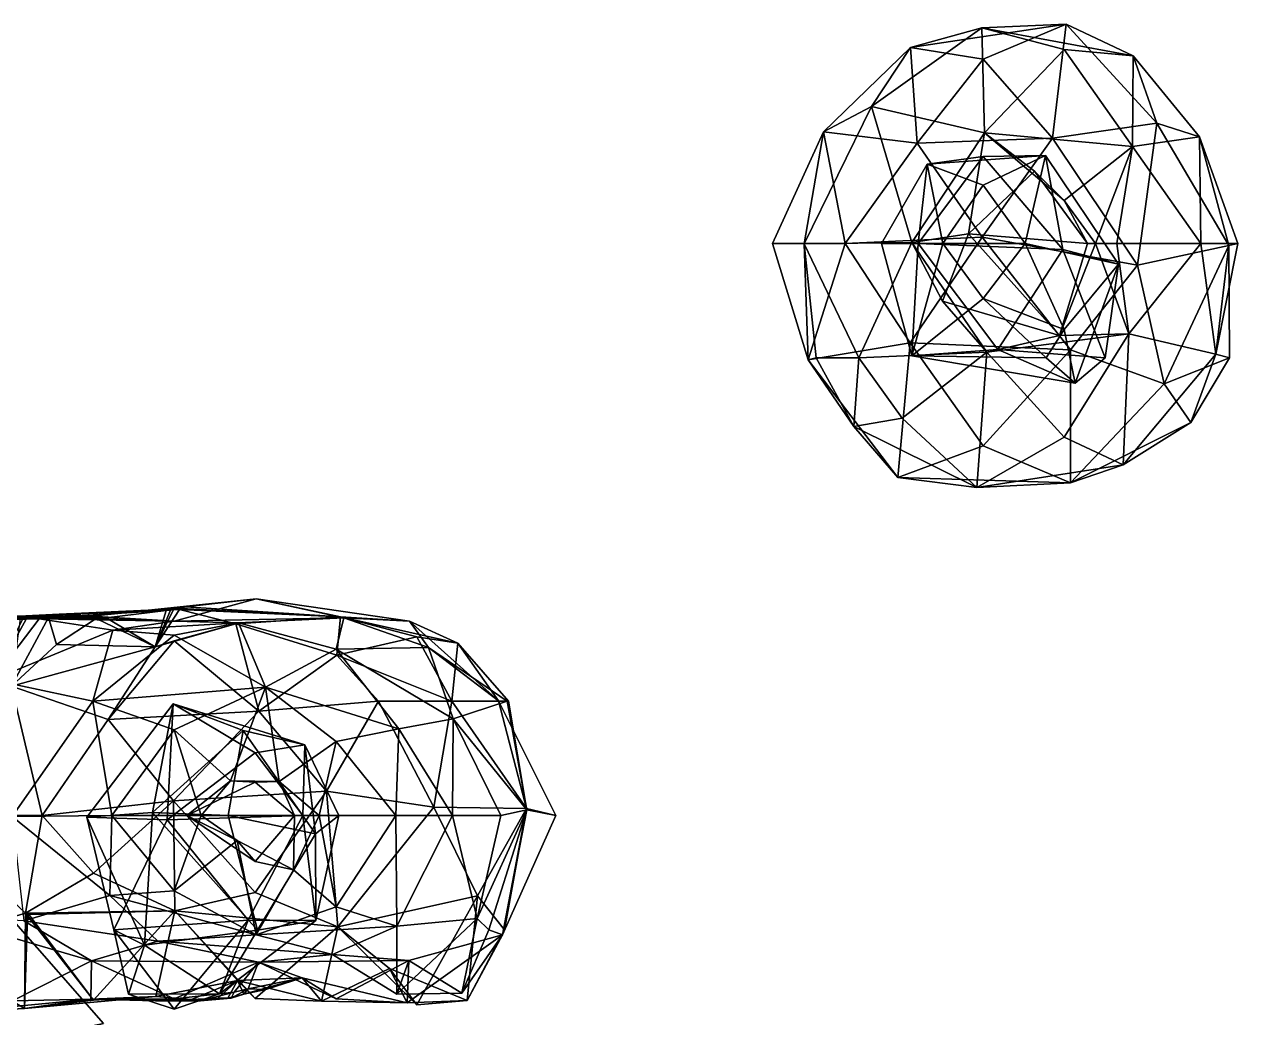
# Model space of a CAD drawing. Extents: x 290083 to 295691, y 4553739 to 4561622.
# Drawn here: x 292782.3 to 292971.3, y 4557931.1 to 4558085.8 of the extents above; entities that cross this region are included whole.
import ezdxf

# ---------------------------------------------------------------- set-up
doc = ezdxf.new("R2010")
doc.units = 0
doc.layers.add('Au_ppm_Pref_-_0_3', color=7, linetype='CONTINUOUS')

msp = doc.modelspace()

# ---------------------------------------------------------------- linework, layer by layer
at = {"layer": 'Au_ppm_Pref_-_0_3'}
for points in [[(292931.86, 4558068.91, 1859.07), (292931.43, 4558085.28, 1865.1), (292914.25, 4558073.02, 1863.75)], [(292931.43, 4558085.28, 1865.1), (292920.32, 4558082.2, 1869.79), (292914.25, 4558073.02, 1863.75)], [(292944.56, 4558085.82, 1870.74), (292931.64, 4558080.37, 1874.52), (292920.32, 4558082.2, 1869.79)], [(292944.56, 4558085.82, 1870.74), (292920.32, 4558082.2, 1869.79), (292931.43, 4558085.28, 1865.1)], [(292955.03, 4558080.92, 1866.22), (292944.56, 4558085.82, 1870.74), (292931.43, 4558085.28, 1865.1)], [(292955.03, 4558080.92, 1866.22), (292931.43, 4558085.28, 1865.1), (292944.24, 4558081.91, 1860.8)], [(292931.43, 4558085.28, 1865.1), (292931.86, 4558068.91, 1859.07), (292944.24, 4558081.91, 1860.8)], [(292944.56, 4558085.82, 1870.74), (292942.43, 4558068.09, 1875.51), (292931.64, 4558080.37, 1874.52)], [(292944.56, 4558085.82, 1870.74), (292958.7, 4558070.39, 1872.47), (292942.43, 4558068.09, 1875.51)], [(292955.03, 4558080.92, 1866.22), (292958.7, 4558070.39, 1872.47), (292944.56, 4558085.82, 1870.74)], [(292906.78, 4558069.08, 1870.7), (292920.32, 4558082.2, 1869.79), (292921.35, 4558067.29, 1875.01)], [(292914.25, 4558073.02, 1863.75), (292920.32, 4558082.2, 1869.79), (292906.78, 4558069.08, 1870.7)], [(292920.32, 4558082.2, 1869.79), (292931.64, 4558080.37, 1874.52), (292921.35, 4558067.29, 1875.01)], [(292944.24, 4558081.91, 1860.8), (292931.86, 4558068.91, 1859.07), (292954.9, 4558066.78, 1859.44)], [(292955.03, 4558080.92, 1866.22), (292944.24, 4558081.91, 1860.8), (292954.9, 4558066.78, 1859.44)], [(292955.03, 4558080.92, 1866.22), (292954.9, 4558066.78, 1859.44), (292965.36, 4558068.28, 1865.62)], [(292955.03, 4558080.92, 1866.22), (292965.36, 4558068.28, 1865.62), (292958.7, 4558070.39, 1872.47)], [(292942.43, 4558068.09, 1875.51), (292921.35, 4558067.29, 1875.01), (292931.64, 4558080.37, 1874.52)], [(292920.55, 4558051.84, 1859.45), (292914.25, 4558073.02, 1863.75), (292903.74, 4558051.6, 1864.6)], [(292903.74, 4558051.6, 1864.6), (292914.25, 4558073.02, 1863.75), (292906.78, 4558069.08, 1870.7)], [(292931.86, 4558068.91, 1859.07), (292914.25, 4558073.02, 1863.75), (292920.55, 4558051.84, 1859.45)], [(292955.71, 4558048.3, 1875.17), (292942.43, 4558068.09, 1875.51), (292958.7, 4558070.39, 1872.47)], [(292958.7, 4558070.39, 1872.47), (292969.92, 4558051.35, 1870.58), (292955.71, 4558048.3, 1875.17)], [(292958.7, 4558070.39, 1872.47), (292965.36, 4558068.28, 1865.62), (292969.92, 4558051.35, 1870.58)], [(292898.82, 4558051.66, 1870.89), (292906.78, 4558069.08, 1870.7), (292910.17, 4558051.66, 1875.07)], [(292906.78, 4558069.08, 1870.7), (292898.82, 4558051.66, 1870.89), (292903.74, 4558051.6, 1864.6)], [(292921.35, 4558067.29, 1875.01), (292910.17, 4558051.66, 1875.07), (292906.78, 4558069.08, 1870.7)], [(292931.49, 4558052.65, 1874.67), (292910.17, 4558051.66, 1875.07), (292921.35, 4558067.29, 1875.01)], [(292929.37, 4558053.18, 1851.78), (292931.86, 4558068.91, 1859.07), (292920.55, 4558051.84, 1859.45)], [(292931.49, 4558052.65, 1874.67), (292921.35, 4558067.29, 1875.01), (292942.43, 4558068.09, 1875.51)], [(292929.37, 4558053.18, 1851.78), (292939.62, 4558062.93, 1853.07), (292931.86, 4558068.91, 1859.07)], [(292955.71, 4558048.3, 1875.17), (292931.49, 4558052.65, 1874.67), (292942.43, 4558068.09, 1875.51)], [(292931.86, 4558068.91, 1859.07), (292939.62, 4558062.93, 1853.07), (292944.24, 4558058.37, 1856.77)], [(292954.9, 4558066.78, 1859.44), (292931.86, 4558068.91, 1859.07), (292944.24, 4558058.37, 1856.77)], [(292965.36, 4558068.28, 1865.62), (292954.9, 4558066.78, 1859.44), (292965.55, 4558051.66, 1860.84)], [(292971.3, 4558051.66, 1864.95), (292969.92, 4558051.35, 1870.58), (292965.36, 4558068.28, 1865.62)], [(292965.36, 4558068.28, 1865.62), (292965.55, 4558051.66, 1860.84), (292971.3, 4558051.66, 1864.95)], [(292922.91, 4558064.01, 1829.31), (292941.34, 4558065.37, 1829.31), (292931.64, 4558065.21, 1833.83)], [(292941.34, 4558065.37, 1829.31), (292922.91, 4558064.01, 1829.31), (292931.64, 4558060.77, 1826.28)], [(292938.2, 4558051.66, 1826.22), (292941.34, 4558065.37, 1829.31), (292931.64, 4558060.77, 1826.28)], [(292941.34, 4558065.37, 1829.31), (292944.03, 4558050.72, 1834.84), (292931.64, 4558065.21, 1833.83)], [(292938.2, 4558051.66, 1826.22), (292952.7, 4558048.43, 1829.31), (292941.34, 4558065.37, 1829.31)], [(292952.7, 4558048.43, 1829.31), (292944.03, 4558050.72, 1834.84), (292941.34, 4558065.37, 1829.31)], [(292949.15, 4558051.66, 1856.7), (292954.9, 4558066.78, 1859.44), (292944.24, 4558058.37, 1856.77)], [(292949.15, 4558051.66, 1856.7), (292952.47, 4558051.66, 1859.01), (292954.9, 4558066.78, 1859.44)], [(292952.47, 4558051.66, 1859.01), (292965.55, 4558051.66, 1860.84), (292954.9, 4558066.78, 1859.44)], [(292915.81, 4558051.66, 1829.31), (292922.91, 4558064.01, 1829.31), (292921.54, 4558051.66, 1834.08)], [(292922.91, 4558064.01, 1829.31), (292915.81, 4558051.66, 1829.31), (292925.36, 4558051.66, 1826.35)], [(292922.91, 4558064.01, 1829.31), (292931.64, 4558065.21, 1833.83), (292921.54, 4558051.66, 1834.08)], [(292944.03, 4558050.72, 1834.84), (292921.54, 4558051.66, 1834.08), (292931.64, 4558065.21, 1833.83)], [(292922.91, 4558064.01, 1829.31), (292925.36, 4558051.66, 1826.35), (292931.64, 4558060.77, 1826.28)], [(292947.91, 4558051.66, 1853.07), (292939.62, 4558062.93, 1853.07), (292929.37, 4558053.18, 1851.78)], [(292947.91, 4558051.66, 1853.07), (292944.24, 4558058.37, 1856.77), (292939.62, 4558062.93, 1853.07)], [(292938.2, 4558051.66, 1826.22), (292931.64, 4558060.77, 1826.28), (292925.36, 4558051.66, 1826.35)], [(292947.91, 4558051.66, 1853.07), (292949.15, 4558051.66, 1856.7), (292944.24, 4558058.37, 1856.77)], [(292931.49, 4558052.65, 1874.67), (292920.29, 4558036.21, 1875.45), (292910.17, 4558051.66, 1875.07)], [(292945.26, 4558035.1, 1875.19), (292920.29, 4558036.21, 1875.45), (292931.49, 4558052.65, 1874.67)], [(292925.3, 4558042.68, 1853.07), (292929.37, 4558053.18, 1851.78), (292920.55, 4558051.84, 1859.45)], [(292925.3, 4558042.68, 1853.07), (292943.51, 4558037.31, 1853.88), (292929.37, 4558053.18, 1851.78)], [(292947.91, 4558051.66, 1853.07), (292929.37, 4558053.18, 1851.78), (292943.51, 4558037.31, 1853.88)], [(292955.71, 4558048.3, 1875.17), (292945.26, 4558035.1, 1875.19), (292931.49, 4558052.65, 1874.67)], [(292898.82, 4558051.66, 1870.89), (292910.17, 4558051.66, 1875.07), (292904.37, 4558033.52, 1871.18)], [(292898.82, 4558051.66, 1870.89), (292904.37, 4558033.52, 1871.18), (292903.74, 4558051.6, 1864.6)], [(292920.55, 4558051.84, 1859.45), (292903.74, 4558051.6, 1864.6), (292912.28, 4558033.84, 1861.76)], [(292904.37, 4558033.52, 1871.18), (292905.64, 4558033.84, 1864.95), (292903.74, 4558051.6, 1864.6)], [(292912.28, 4558033.84, 1861.76), (292903.74, 4558051.6, 1864.6), (292905.64, 4558033.84, 1864.95)], [(292920.29, 4558036.21, 1875.45), (292904.37, 4558033.52, 1871.18), (292910.17, 4558051.66, 1875.07)], [(292932.23, 4558034.74, 1859.31), (292920.55, 4558051.84, 1859.45), (292912.28, 4558033.84, 1861.76)], [(292920.55, 4558034.14, 1829.31), (292915.81, 4558051.66, 1829.31), (292921.54, 4558051.66, 1834.08)], [(292915.81, 4558051.66, 1829.31), (292920.55, 4558034.14, 1829.31), (292925.36, 4558051.66, 1826.35)], [(292925.3, 4558042.68, 1853.07), (292920.55, 4558051.84, 1859.45), (292932.23, 4558034.74, 1859.31)], [(292920.55, 4558034.14, 1829.31), (292921.54, 4558051.66, 1834.08), (292933.94, 4558035.17, 1833.73)], [(292920.55, 4558034.14, 1829.31), (292931.64, 4558043.07, 1826.45), (292925.36, 4558051.66, 1826.35)], [(292933.94, 4558035.17, 1833.73), (292921.54, 4558051.66, 1834.08), (292944.03, 4558050.72, 1834.84)], [(292938.2, 4558051.66, 1826.22), (292925.36, 4558051.66, 1826.35), (292931.64, 4558043.07, 1826.45)], [(292944.24, 4558038.26, 1827.84), (292938.2, 4558051.66, 1826.22), (292931.64, 4558043.07, 1826.45)], [(292950.67, 4558033.84, 1832.34), (292933.94, 4558035.17, 1833.73), (292944.03, 4558050.72, 1834.84)], [(292938.2, 4558051.66, 1826.22), (292944.24, 4558038.26, 1827.84), (292952.7, 4558048.43, 1829.31)], [(292949.15, 4558051.66, 1856.7), (292947.91, 4558051.66, 1853.07), (292943.51, 4558037.31, 1853.88)], [(292949.15, 4558051.66, 1856.7), (292943.51, 4558037.31, 1853.88), (292954.31, 4558037.61, 1859.59)], [(292952.7, 4558048.43, 1829.31), (292950.67, 4558033.84, 1832.34), (292944.03, 4558050.72, 1834.84)], [(292949.15, 4558051.66, 1856.7), (292954.31, 4558037.61, 1859.59), (292952.47, 4558051.66, 1859.01)], [(292954.31, 4558037.61, 1859.59), (292965.55, 4558051.66, 1860.84), (292952.47, 4558051.66, 1859.01)], [(292967.91, 4558034.45, 1865.14), (292965.55, 4558051.66, 1860.84), (292954.31, 4558037.61, 1859.59)], [(292955.71, 4558048.3, 1875.17), (292969.92, 4558051.35, 1870.58), (292959.82, 4558029.79, 1873.64)], [(292970.01, 4558033.84, 1870.89), (292959.82, 4558029.79, 1873.64), (292969.92, 4558051.35, 1870.58)], [(292967.91, 4558034.45, 1865.14), (292971.3, 4558051.66, 1864.95), (292965.55, 4558051.66, 1860.84)], [(292967.91, 4558034.45, 1865.14), (292969.92, 4558051.35, 1870.58), (292971.3, 4558051.66, 1864.95)], [(292967.91, 4558034.45, 1865.14), (292970.01, 4558033.84, 1870.89), (292969.92, 4558051.35, 1870.58)], [(292944.24, 4558038.26, 1827.84), (292945.98, 4558029.89, 1829.2), (292952.7, 4558048.43, 1829.31)], [(292955.71, 4558048.3, 1875.17), (292959.82, 4558029.79, 1873.64), (292945.26, 4558035.1, 1875.19)], [(292952.7, 4558048.43, 1829.31), (292945.98, 4558029.89, 1829.2), (292950.67, 4558033.84, 1832.34)], [(292920.55, 4558034.14, 1829.31), (292941.46, 4558033.84, 1828), (292931.64, 4558043.07, 1826.45)], [(292943.51, 4558037.31, 1853.88), (292925.3, 4558042.68, 1853.07), (292932.23, 4558034.74, 1859.31)], [(292944.24, 4558038.26, 1827.84), (292931.64, 4558043.07, 1826.45), (292941.46, 4558033.84, 1828)], [(292954.31, 4558037.61, 1859.59), (292932.23, 4558034.74, 1859.31), (292944.24, 4558021.5, 1860.84)], [(292943.51, 4558037.31, 1853.88), (292932.23, 4558034.74, 1859.31), (292954.31, 4558037.61, 1859.59)], [(292944.24, 4558038.26, 1827.84), (292941.46, 4558033.84, 1828), (292945.98, 4558029.89, 1829.2)], [(292953.47, 4558017.21, 1865.57), (292954.31, 4558037.61, 1859.59), (292944.24, 4558021.5, 1860.84)], [(292953.47, 4558017.21, 1865.57), (292967.91, 4558034.45, 1865.14), (292954.31, 4558037.61, 1859.59)], [(292920.29, 4558036.21, 1875.45), (292918.37, 4558015.23, 1871.05), (292904.37, 4558033.52, 1871.18)], [(292920.29, 4558036.21, 1875.45), (292931.64, 4558020.17, 1875.44), (292918.37, 4558015.23, 1871.05)], [(292945.26, 4558035.1, 1875.19), (292931.64, 4558020.17, 1875.44), (292920.29, 4558036.21, 1875.45)], [(292945.98, 4558029.89, 1829.2), (292920.55, 4558034.14, 1829.31), (292933.94, 4558035.17, 1833.73)], [(292945.26, 4558035.1, 1875.19), (292945.26, 4558014.36, 1871.52), (292931.64, 4558020.17, 1875.44)], [(292945.98, 4558029.89, 1829.2), (292933.94, 4558035.17, 1833.73), (292950.67, 4558033.84, 1832.34)], [(292945.26, 4558035.1, 1875.19), (292959.82, 4558029.79, 1873.64), (292945.26, 4558014.36, 1871.52)], [(292905.64, 4558033.84, 1864.95), (292904.37, 4558033.52, 1871.18), (292911.51, 4558023.18, 1864.95)], [(292918.37, 4558015.23, 1871.05), (292911.51, 4558023.18, 1864.95), (292904.37, 4558033.52, 1871.18)], [(292905.64, 4558033.84, 1864.95), (292911.51, 4558023.18, 1864.95), (292912.28, 4558033.84, 1861.76)], [(292911.51, 4558023.18, 1864.95), (292919.04, 4558024.47, 1861.82), (292912.28, 4558033.84, 1861.76)], [(292932.23, 4558034.74, 1859.31), (292912.28, 4558033.84, 1861.76), (292919.04, 4558024.47, 1861.82)], [(292932.23, 4558034.74, 1859.31), (292919.04, 4558024.47, 1861.82), (292930.68, 4558013.65, 1864.44)], [(292920.55, 4558034.14, 1829.31), (292945.98, 4558029.89, 1829.2), (292941.46, 4558033.84, 1828)], [(292930.68, 4558013.65, 1864.44), (292944.24, 4558021.5, 1860.84), (292932.23, 4558034.74, 1859.31)], [(292963.97, 4558023.76, 1870.89), (292967.91, 4558034.45, 1865.14), (292953.47, 4558017.21, 1865.57)], [(292970.01, 4558033.84, 1870.89), (292963.97, 4558023.76, 1870.89), (292959.82, 4558029.79, 1873.64)], [(292963.97, 4558023.76, 1870.89), (292970.01, 4558033.84, 1870.89), (292967.91, 4558034.45, 1865.14)], [(292959.82, 4558029.79, 1873.64), (292963.97, 4558023.76, 1870.89), (292945.26, 4558014.36, 1871.52)], [(292911.51, 4558023.18, 1864.95), (292930.68, 4558013.65, 1864.44), (292919.04, 4558024.47, 1861.82)], [(292945.26, 4558014.36, 1871.52), (292963.97, 4558023.76, 1870.89), (292953.47, 4558017.21, 1865.57)], [(292918.37, 4558015.23, 1871.05), (292930.68, 4558013.65, 1864.44), (292911.51, 4558023.18, 1864.95)], [(292931.64, 4558020.17, 1875.44), (292945.26, 4558014.36, 1871.52), (292918.37, 4558015.23, 1871.05)], [(292953.47, 4558017.21, 1865.57), (292944.24, 4558021.5, 1860.84), (292930.68, 4558013.65, 1864.44)], [(292930.68, 4558013.65, 1864.44), (292945.26, 4558014.36, 1871.52), (292953.47, 4558017.21, 1865.57)], [(292945.26, 4558014.36, 1871.52), (292930.68, 4558013.65, 1864.44), (292918.37, 4558015.23, 1871.05)], [(292803.51, 4557994.68, 1845.88), (292792.74, 4557993.62, 1841.07), (292818.41, 4557996.33, 1841.13)], [(292805.63, 4557992.85, 1834.75), (292818.41, 4557996.33, 1841.13), (292792.74, 4557993.62, 1841.07)], [(292803.51, 4557994.68, 1845.88), (292818.41, 4557996.33, 1841.13), (292807.42, 4557995.09, 1846.05)], [(292805.63, 4557992.85, 1834.75), (292832.05, 4557993.37, 1835.57), (292818.41, 4557996.33, 1841.13)], [(292807.42, 4557995.09, 1846.05), (292818.41, 4557996.33, 1841.13), (292831.56, 4557993.5, 1847.64)], [(292832.05, 4557993.37, 1835.57), (292842.3, 4557992.83, 1842.44), (292818.41, 4557996.33, 1841.13)], [(292842.3, 4557992.83, 1842.44), (292831.56, 4557993.5, 1847.64), (292818.41, 4557996.33, 1841.13)], [(292792.74, 4557993.62, 1841.07), (292770.76, 4557993.61, 1842.15), (292769.89, 4557993.6, 1841.76)], [(292769.89, 4557993.6, 1841.76), (292774.01, 4557993.59, 1839.83), (292792.74, 4557993.62, 1841.07)], [(292770.76, 4557993.61, 1842.15), (292792.74, 4557993.62, 1841.07), (292772.68, 4557993.56, 1843.85)], [(292772.68, 4557993.56, 1843.85), (292792.74, 4557993.62, 1841.07), (292779.43, 4557993.47, 1846.72)], [(292774.01, 4557993.59, 1839.83), (292784.31, 4557993.57, 1837.63), (292792.74, 4557993.62, 1841.07)], [(292784.31, 4557993.57, 1837.63), (292774.01, 4557993.59, 1839.83), (292780.67, 4557993.17, 1836.14)], [(292779.43, 4557993.47, 1846.72), (292792.74, 4557993.62, 1841.07), (292787.72, 4557993.92, 1846.76)], [(292781.47, 4557993.62, 1847.49), (292779.43, 4557993.47, 1846.72), (292787.72, 4557993.92, 1846.76)], [(292786.04, 4557993.42, 1849.57), (292780.29, 4557982.7, 1854.13), (292781.78, 4557993.63, 1847.62)], [(292780.67, 4557993.17, 1836.14), (292785.14, 4557993.57, 1837.38), (292784.31, 4557993.57, 1837.63)], [(292787.22, 4557993.4, 1835.71), (292785.14, 4557993.57, 1837.38), (292780.67, 4557993.17, 1836.14)], [(292787.72, 4557993.92, 1846.76), (292781.78, 4557993.63, 1847.62), (292781.47, 4557993.62, 1847.49)], [(292804.37, 4557994.51, 1847.55), (292781.78, 4557993.63, 1847.62), (292787.72, 4557993.92, 1846.76)], [(292786.04, 4557993.42, 1849.57), (292781.78, 4557993.63, 1847.62), (292804.37, 4557994.51, 1847.55)], [(292784.31, 4557993.57, 1837.63), (292785.14, 4557993.57, 1837.38), (292792.74, 4557993.62, 1841.07)], [(292805.63, 4557992.85, 1834.75), (292792.74, 4557993.62, 1841.07), (292785.14, 4557993.57, 1837.38)], [(292787.22, 4557993.4, 1835.71), (292805.63, 4557992.85, 1834.75), (292785.14, 4557993.57, 1837.38)], [(292795.05, 4557993.34, 1851.8), (292786.04, 4557993.42, 1849.57), (292804.37, 4557994.51, 1847.55)], [(292801.6, 4557994.54, 1845.51), (292805.08, 4557994.55, 1847.26), (292787.72, 4557993.92, 1846.76)], [(292805.08, 4557994.55, 1847.26), (292804.37, 4557994.51, 1847.55), (292787.72, 4557993.92, 1846.76)], [(292787.72, 4557993.92, 1846.76), (292792.74, 4557993.62, 1841.07), (292801.6, 4557994.54, 1845.51)], [(292801.6, 4557994.54, 1845.51), (292792.74, 4557993.62, 1841.07), (292803.51, 4557994.68, 1845.88)], [(292795.05, 4557993.34, 1851.8), (292804.37, 4557994.51, 1847.55), (292802.68, 4557988.83, 1851.65)], [(292803.51, 4557994.68, 1845.88), (292805.08, 4557994.55, 1847.26), (292801.6, 4557994.54, 1845.51)], [(292802.68, 4557988.83, 1851.65), (292805.54, 4557994.66, 1847.02), (292806.49, 4557994.67, 1847.33)], [(292802.68, 4557988.83, 1851.65), (292806.49, 4557994.67, 1847.33), (292815.25, 4557992.4, 1852.55)], [(292805.08, 4557994.55, 1847.26), (292805.54, 4557994.66, 1847.02), (292802.68, 4557988.83, 1851.65)], [(292802.68, 4557988.83, 1851.65), (292804.37, 4557994.51, 1847.55), (292805.08, 4557994.55, 1847.26)], [(292807.42, 4557995.09, 1846.05), (292806.75, 4557994.83, 1846.87), (292803.51, 4557994.68, 1845.88)], [(292803.51, 4557994.68, 1845.88), (292806.75, 4557994.83, 1846.87), (292805.54, 4557994.66, 1847.02)], [(292805.54, 4557994.66, 1847.02), (292805.08, 4557994.55, 1847.26), (292803.51, 4557994.68, 1845.88)], [(292806.75, 4557994.83, 1846.87), (292806.53, 4557994.75, 1847.11), (292805.54, 4557994.66, 1847.02)], [(292805.54, 4557994.66, 1847.02), (292806.53, 4557994.75, 1847.11), (292806.28, 4557994.7, 1847.24)], [(292806.49, 4557994.67, 1847.33), (292805.54, 4557994.66, 1847.02), (292806.28, 4557994.7, 1847.24)], [(292806.28, 4557994.7, 1847.24), (292806.53, 4557994.75, 1847.11), (292806.49, 4557994.67, 1847.33)], [(292806.49, 4557994.67, 1847.33), (292806.53, 4557994.75, 1847.11), (292831.56, 4557993.5, 1847.64)], [(292806.49, 4557994.67, 1847.33), (292831.56, 4557993.5, 1847.64), (292815.25, 4557992.4, 1852.55)], [(292831.56, 4557993.5, 1847.64), (292806.53, 4557994.75, 1847.11), (292806.75, 4557994.83, 1846.87)], [(292806.75, 4557994.83, 1846.87), (292807.42, 4557995.09, 1846.05), (292831.56, 4557993.5, 1847.64)], [(292831.56, 4557993.5, 1847.64), (292830.96, 4557987.54, 1853.87), (292815.25, 4557992.4, 1852.55)], [(292843.45, 4557990.38, 1850.46), (292830.96, 4557987.54, 1853.87), (292831.56, 4557993.5, 1847.64)], [(292842.3, 4557992.83, 1842.44), (292849.82, 4557989.39, 1847.13), (292831.56, 4557993.5, 1847.64)], [(292849.82, 4557989.39, 1847.13), (292843.45, 4557990.38, 1850.46), (292831.56, 4557993.5, 1847.64)], [(292777.32, 4557983.7, 1828.82), (292784.61, 4557993.19, 1834.96), (292782.59, 4557993.16, 1835.52)], [(292796.1, 4557991.41, 1830.14), (292784.61, 4557993.19, 1834.96), (292777.32, 4557983.7, 1828.82)], [(292777.32, 4557983.7, 1828.82), (292782.59, 4557993.16, 1835.52), (292782.03, 4557993.16, 1835.68)], [(292787.32, 4557989.21, 1852.87), (292780.29, 4557982.7, 1854.13), (292786.04, 4557993.42, 1849.57)], [(292787.22, 4557993.4, 1835.71), (292780.67, 4557993.17, 1836.14), (292781.1, 4557993.16, 1835.92)], [(292782.03, 4557993.16, 1835.68), (292787.22, 4557993.4, 1835.71), (292781.1, 4557993.16, 1835.92)], [(292782.59, 4557993.16, 1835.52), (292787.22, 4557993.4, 1835.71), (292782.03, 4557993.16, 1835.68)], [(292786.32, 4557993.32, 1835.42), (292787.22, 4557993.4, 1835.71), (292782.59, 4557993.16, 1835.52)], [(292784.61, 4557993.19, 1834.96), (292786.32, 4557993.32, 1835.42), (292782.59, 4557993.16, 1835.52)], [(292784.61, 4557993.19, 1834.96), (292805.63, 4557992.85, 1834.75), (292786.32, 4557993.32, 1835.42)], [(292796.1, 4557991.41, 1830.14), (292805.63, 4557992.85, 1834.75), (292784.61, 4557993.19, 1834.96)], [(292787.32, 4557989.21, 1852.87), (292786.04, 4557993.42, 1849.57), (292793.5, 4557993.25, 1851.94)], [(292795.05, 4557993.34, 1851.8), (292793.5, 4557993.25, 1851.94), (292786.04, 4557993.42, 1849.57)], [(292786.32, 4557993.32, 1835.42), (292805.63, 4557992.85, 1834.75), (292787.22, 4557993.4, 1835.71)], [(292787.32, 4557989.21, 1852.87), (292793.5, 4557993.25, 1851.94), (292802.68, 4557988.83, 1851.65)], [(292793.5, 4557993.25, 1851.94), (292795.05, 4557993.34, 1851.8), (292802.68, 4557988.83, 1851.65)], [(292805.63, 4557992.85, 1834.75), (292796.1, 4557991.41, 1830.14), (292815.64, 4557992.55, 1829.97)], [(292805.65, 4557990.64, 1825.89), (292815.64, 4557992.55, 1829.97), (292796.1, 4557991.41, 1830.14)], [(292802.68, 4557988.83, 1851.65), (292815.25, 4557992.4, 1852.55), (292805.65, 4557989.75, 1856.19)], [(292805.63, 4557992.85, 1834.75), (292815.64, 4557992.55, 1829.97), (292832.05, 4557993.37, 1835.57)], [(292805.65, 4557990.64, 1825.89), (292819.88, 4557982.53, 1822.52), (292815.64, 4557992.55, 1829.97)], [(292815.25, 4557992.4, 1852.55), (292818.81, 4557978.8, 1856.88), (292805.65, 4557989.75, 1856.19)], [(292818.81, 4557978.8, 1856.88), (292815.25, 4557992.4, 1852.55), (292830.96, 4557987.54, 1853.87)], [(292815.64, 4557992.55, 1829.97), (292830.86, 4557988.46, 1829.35), (292832.05, 4557993.37, 1835.57)], [(292830.86, 4557988.46, 1829.35), (292815.64, 4557992.55, 1829.97), (292819.88, 4557982.53, 1822.52)], [(292832.05, 4557993.37, 1835.57), (292830.86, 4557988.46, 1829.35), (292845.27, 4557988.74, 1835.29)], [(292832.05, 4557993.37, 1835.57), (292845.27, 4557988.74, 1835.29), (292842.3, 4557992.83, 1842.44)], [(292842.3, 4557992.83, 1842.44), (292856.18, 4557980.43, 1841.19), (292849.82, 4557989.39, 1847.13)], [(292856.18, 4557980.43, 1841.19), (292842.3, 4557992.83, 1842.44), (292845.27, 4557988.74, 1835.29)], [(292796.1, 4557991.41, 1830.14), (292777.32, 4557983.7, 1828.82), (292792.98, 4557980.36, 1823.18)], [(292805.65, 4557990.64, 1825.89), (292796.1, 4557991.41, 1830.14), (292792.98, 4557980.36, 1823.18)], [(292819.88, 4557982.53, 1822.52), (292805.65, 4557990.64, 1825.89), (292792.98, 4557980.36, 1823.18)], [(292802.68, 4557988.83, 1851.65), (292805.65, 4557989.75, 1856.19), (292795.36, 4557977.5, 1856.96)], [(292818.81, 4557978.8, 1856.88), (292795.36, 4557977.5, 1856.96), (292805.65, 4557989.75, 1856.19)], [(292848.88, 4557980.39, 1852.21), (292830.96, 4557987.54, 1853.87), (292843.45, 4557990.38, 1850.46)], [(292848.88, 4557980.39, 1852.21), (292843.45, 4557990.38, 1850.46), (292849.82, 4557989.39, 1847.13)], [(292780.29, 4557982.7, 1854.13), (292787.32, 4557989.21, 1852.87), (292802.68, 4557988.83, 1851.65)], [(292802.68, 4557988.83, 1851.65), (292795.36, 4557977.5, 1856.96), (292780.29, 4557982.7, 1854.13)], [(292840.61, 4557976.05, 1824.63), (292830.86, 4557988.46, 1829.35), (292819.88, 4557982.53, 1822.52)], [(292849.1, 4557977.6, 1830.04), (292845.27, 4557988.74, 1835.29), (292830.86, 4557988.46, 1829.35)], [(292849.1, 4557977.6, 1830.04), (292830.86, 4557988.46, 1829.35), (292840.61, 4557976.05, 1824.63)], [(292849.1, 4557977.6, 1830.04), (292857.48, 4557980.39, 1835.25), (292845.27, 4557988.74, 1835.29)], [(292857.48, 4557980.39, 1835.25), (292856.18, 4557980.43, 1841.19), (292845.27, 4557988.74, 1835.29)], [(292848.88, 4557980.39, 1852.21), (292849.82, 4557989.39, 1847.13), (292857.69, 4557980.39, 1847.13)], [(292849.82, 4557989.39, 1847.13), (292856.18, 4557980.43, 1841.19), (292857.69, 4557980.39, 1847.13)], [(292837.46, 4557980.39, 1856.19), (292818.81, 4557978.8, 1856.88), (292830.96, 4557987.54, 1853.87)], [(292848.88, 4557980.39, 1852.21), (292837.46, 4557980.39, 1856.19), (292830.96, 4557987.54, 1853.87)], [(292785.1, 4557962.57, 1856.82), (292766.2, 4557962.76, 1853.63), (292780.29, 4557982.7, 1854.13)], [(292792.98, 4557980.36, 1823.18), (292777.32, 4557983.7, 1828.82), (292780.38, 4557962.38, 1823.27)], [(292795.36, 4557977.5, 1856.96), (292785.1, 4557962.57, 1856.82), (292780.29, 4557982.7, 1854.13)], [(292819.88, 4557982.53, 1822.52), (292792.98, 4557980.36, 1823.18), (292805.65, 4557975.9, 1818.93)], [(292819.88, 4557982.53, 1822.52), (292805.65, 4557975.9, 1818.93), (292814.42, 4557967.98, 1817.43)], [(292822, 4557967.87, 1817.43), (292819.88, 4557982.53, 1822.52), (292814.42, 4557967.98, 1817.43)], [(292840.61, 4557976.05, 1824.63), (292819.88, 4557982.53, 1822.52), (292830.85, 4557974.11, 1819.53)], [(292819.88, 4557982.53, 1822.52), (292822, 4557967.87, 1817.43), (292830.85, 4557974.11, 1819.53)], [(292795.91, 4557962.57, 1818.78), (292792.98, 4557980.36, 1823.18), (292780.38, 4557962.38, 1823.27)], [(292795.91, 4557962.57, 1818.78), (292805.65, 4557975.9, 1818.93), (292792.98, 4557980.36, 1823.18)], [(292829.39, 4557966.34, 1857.06), (292818.81, 4557978.8, 1856.88), (292837.46, 4557980.39, 1856.19)], [(292837.46, 4557980.39, 1856.19), (292846.1, 4557963.85, 1854.92), (292829.39, 4557966.34, 1857.06)], [(292848.88, 4557980.39, 1852.21), (292846.1, 4557963.85, 1854.92), (292837.46, 4557980.39, 1856.19)], [(292846.1, 4557963.85, 1854.92), (292848.88, 4557980.39, 1852.21), (292860.54, 4557963.65, 1847.49)], [(292848.88, 4557980.39, 1852.21), (292857.69, 4557980.39, 1847.13), (292860.54, 4557963.65, 1847.49)], [(292849.1, 4557977.6, 1830.04), (292860.56, 4557963.46, 1834.89), (292857.48, 4557980.39, 1835.25)], [(292856.18, 4557980.43, 1841.19), (292865.1, 4557962.57, 1841.19), (292860.54, 4557963.65, 1847.49)], [(292856.18, 4557980.43, 1841.19), (292860.54, 4557963.65, 1847.49), (292857.69, 4557980.39, 1847.13)], [(292856.18, 4557980.43, 1841.19), (292860.56, 4557963.46, 1834.89), (292865.1, 4557962.57, 1841.19)], [(292856.18, 4557980.43, 1841.19), (292857.48, 4557980.39, 1835.25), (292860.56, 4557963.46, 1834.89)], [(292805.49, 4557979.93, 1793.71), (292802.26, 4557963.05, 1800.58), (292792.06, 4557962.31, 1793.48)], [(292805.49, 4557979.93, 1793.71), (292792.06, 4557962.31, 1793.48), (292804.54, 4557961.88, 1788.94)], [(292805.52, 4557964.84, 1856.97), (292795.36, 4557977.5, 1856.96), (292818.81, 4557978.8, 1856.88)], [(292816.38, 4557975.78, 1798.96), (292802.26, 4557963.05, 1800.58), (292805.49, 4557979.93, 1793.71)], [(292805.49, 4557979.93, 1793.71), (292804.54, 4557961.88, 1788.94), (292818.25, 4557972.32, 1790.43)], [(292805.49, 4557979.93, 1793.71), (292826.01, 4557973.55, 1793.68), (292816.38, 4557975.78, 1798.96)], [(292805.49, 4557979.93, 1793.71), (292818.25, 4557972.32, 1790.43), (292826.01, 4557973.55, 1793.68)], [(292829.39, 4557966.34, 1857.06), (292805.52, 4557964.84, 1856.97), (292818.81, 4557978.8, 1856.88)], [(292805.52, 4557964.84, 1856.97), (292785.1, 4557962.57, 1856.82), (292795.36, 4557977.5, 1856.96)], [(292849.1, 4557977.6, 1830.04), (292840.61, 4557976.05, 1824.63), (292849.01, 4557962.57, 1824.4)], [(292849.1, 4557977.6, 1830.04), (292849.01, 4557962.57, 1824.4), (292856.51, 4557962.57, 1829.31)], [(292849.1, 4557977.6, 1830.04), (292856.51, 4557962.57, 1829.31), (292860.56, 4557963.46, 1834.89)], [(292809.85, 4557962.57, 1817.43), (292805.65, 4557975.9, 1818.93), (292795.91, 4557962.57, 1818.78)], [(292816.38, 4557975.78, 1798.96), (292814.03, 4557962.57, 1803.57), (292802.26, 4557963.05, 1800.58)], [(292809.85, 4557962.57, 1817.43), (292814.42, 4557967.98, 1817.43), (292805.65, 4557975.9, 1818.93)], [(292816.38, 4557975.78, 1798.96), (292827.64, 4557959.69, 1799.47), (292814.03, 4557962.57, 1803.57)], [(292826.01, 4557973.55, 1793.68), (292827.64, 4557959.69, 1799.47), (292816.38, 4557975.78, 1798.96)], [(292840.61, 4557976.05, 1824.63), (292830.85, 4557974.11, 1819.53), (292840.17, 4557962.57, 1818.98)], [(292840.61, 4557976.05, 1824.63), (292840.17, 4557962.57, 1818.98), (292849.01, 4557962.57, 1824.4)], [(292826.01, 4557973.55, 1793.68), (292818.25, 4557972.32, 1790.43), (292825.66, 4557962.57, 1790.18)], [(292830.85, 4557974.11, 1819.53), (292822, 4557967.87, 1817.43), (292828.21, 4557962.57, 1817.43)], [(292831.27, 4557962.57, 1793.68), (292826.01, 4557973.55, 1793.68), (292825.66, 4557962.57, 1790.18)], [(292826.01, 4557973.55, 1793.68), (292831.27, 4557962.57, 1793.68), (292827.64, 4557959.69, 1799.47)], [(292830.85, 4557974.11, 1819.53), (292828.21, 4557962.57, 1817.43), (292840.17, 4557962.57, 1818.98)], [(292818.25, 4557972.32, 1790.43), (292804.54, 4557961.88, 1788.94), (292825.66, 4557962.57, 1790.18)], [(292814.42, 4557967.98, 1817.43), (292807.62, 4557962.57, 1812.42), (292818.25, 4557967.77, 1815.7)], [(292814.42, 4557967.98, 1817.43), (292809.85, 4557962.57, 1817.43), (292807.62, 4557962.57, 1812.42)], [(292818.25, 4557967.77, 1815.7), (292807.62, 4557962.57, 1812.42), (292824.39, 4557962.57, 1814.54)], [(292822, 4557967.87, 1817.43), (292814.42, 4557967.98, 1817.43), (292818.25, 4557967.77, 1815.7)], [(292822, 4557967.87, 1817.43), (292818.25, 4557967.77, 1815.7), (292824.39, 4557962.57, 1814.54)], [(292822, 4557967.87, 1817.43), (292824.39, 4557962.57, 1814.54), (292828.21, 4557962.57, 1817.43)], [(292818.25, 4557950.58, 1857.06), (292805.52, 4557964.84, 1856.97), (292829.39, 4557966.34, 1857.06)], [(292831.13, 4557945.24, 1852.96), (292818.25, 4557950.58, 1857.06), (292829.39, 4557966.34, 1857.06)], [(292831.13, 4557945.24, 1852.96), (292829.39, 4557966.34, 1857.06), (292846.1, 4557963.85, 1854.92)], [(292793.05, 4557953.58, 1856.06), (292785.1, 4557962.57, 1856.82), (292805.52, 4557964.84, 1856.97)], [(292805.76, 4557947.7, 1852.45), (292793.05, 4557953.58, 1856.06), (292805.52, 4557964.84, 1856.97)], [(292805.76, 4557947.7, 1852.45), (292805.52, 4557964.84, 1856.97), (292818.25, 4557950.58, 1857.06)], [(292831.13, 4557945.24, 1852.96), (292846.1, 4557963.85, 1854.92), (292852.9, 4557950.03, 1851.51)], [(292852.9, 4557950.03, 1851.51), (292846.1, 4557963.85, 1854.92), (292860.54, 4557963.65, 1847.49)], [(292860.56, 4557963.46, 1834.89), (292856.51, 4557962.57, 1829.31), (292852.84, 4557946.51, 1830)], [(292854.66, 4557944.75, 1835.25), (292860.56, 4557963.46, 1834.89), (292852.84, 4557946.51, 1830)], [(292860.54, 4557963.65, 1847.49), (292857.1, 4557944.75, 1847.13), (292852.9, 4557950.03, 1851.51)], [(292860.56, 4557963.46, 1834.89), (292854.66, 4557944.75, 1835.25), (292856.78, 4557943.98, 1841.13)], [(292856.78, 4557943.98, 1841.13), (292860.54, 4557963.65, 1847.49), (292865.1, 4557962.57, 1841.19)], [(292856.78, 4557943.98, 1841.13), (292857.1, 4557944.75, 1847.13), (292860.54, 4557963.65, 1847.49)], [(292860.56, 4557963.46, 1834.89), (292856.78, 4557943.98, 1841.13), (292865.1, 4557962.57, 1841.19)], [(292765.9, 4557942.48, 1847.46), (292766.2, 4557962.76, 1853.63), (292782.47, 4557947.35, 1852.57)], [(292785.1, 4557962.57, 1856.82), (292782.47, 4557947.35, 1852.57), (292766.2, 4557962.76, 1853.63)], [(292795.61, 4557950.08, 1823.94), (292795.91, 4557962.57, 1818.78), (292780.38, 4557962.38, 1823.27)], [(292795.61, 4557950.08, 1823.94), (292780.38, 4557962.38, 1823.27), (292782.24, 4557946.17, 1830.04)], [(292782.47, 4557947.35, 1852.57), (292785.1, 4557962.57, 1856.82), (292793.05, 4557953.58, 1856.06)], [(292801.02, 4557942.37, 1795.36), (292792.06, 4557962.31, 1793.48), (292802.26, 4557963.05, 1800.58)], [(292792.06, 4557962.31, 1793.48), (292796.22, 4557944.75, 1789.23), (292804.54, 4557961.88, 1788.94)], [(292801.02, 4557942.37, 1795.36), (292796.22, 4557944.75, 1789.23), (292792.06, 4557962.31, 1793.48)], [(292805.65, 4557950.84, 1819.46), (292795.91, 4557962.57, 1818.78), (292795.61, 4557950.08, 1823.94)], [(292805.65, 4557950.84, 1819.46), (292809.85, 4557962.57, 1817.43), (292795.91, 4557962.57, 1818.78)], [(292804.54, 4557961.88, 1788.94), (292796.22, 4557944.75, 1789.23), (292817.17, 4557946.25, 1788.75)], [(292801.02, 4557942.37, 1795.36), (292802.26, 4557963.05, 1800.58), (292818.63, 4557944.68, 1799.6)], [(292802.26, 4557963.05, 1800.58), (292814.03, 4557962.57, 1803.57), (292818.63, 4557944.68, 1799.6)], [(292825.66, 4557962.57, 1790.18), (292804.54, 4557961.88, 1788.94), (292817.17, 4557946.25, 1788.75)], [(292805.65, 4557950.84, 1819.46), (292815.47, 4557958.64, 1817.43), (292809.85, 4557962.57, 1817.43)], [(292815.47, 4557958.64, 1817.43), (292818.25, 4557955.38, 1815.04), (292807.62, 4557962.57, 1812.42)], [(292815.47, 4557958.64, 1817.43), (292807.62, 4557962.57, 1812.42), (292809.85, 4557962.57, 1817.43)], [(292824.39, 4557962.57, 1814.54), (292807.62, 4557962.57, 1812.42), (292818.25, 4557955.38, 1815.04)], [(292818.63, 4557944.68, 1799.6), (292814.03, 4557962.57, 1803.57), (292827.64, 4557959.69, 1799.47)], [(292827.72, 4557946.2, 1793.68), (292825.66, 4557962.57, 1790.18), (292817.17, 4557946.25, 1788.75)], [(292824.25, 4557954.08, 1817.43), (292824.39, 4557962.57, 1814.54), (292818.25, 4557955.38, 1815.04)], [(292830.85, 4557948.35, 1818.63), (292828.21, 4557962.57, 1817.43), (292824.25, 4557954.08, 1817.43)], [(292828.21, 4557962.57, 1817.43), (292824.39, 4557962.57, 1814.54), (292824.25, 4557954.08, 1817.43)], [(292827.72, 4557946.2, 1793.68), (292831.27, 4557962.57, 1793.68), (292825.66, 4557962.57, 1790.18)], [(292831.27, 4557962.57, 1793.68), (292827.72, 4557946.2, 1793.68), (292827.64, 4557959.69, 1799.47)], [(292830.85, 4557948.35, 1818.63), (292840.17, 4557962.57, 1818.98), (292828.21, 4557962.57, 1817.43)], [(292840.32, 4557945.31, 1823.66), (292840.17, 4557962.57, 1818.98), (292830.85, 4557948.35, 1818.63)], [(292849.01, 4557962.57, 1824.4), (292840.17, 4557962.57, 1818.98), (292840.32, 4557945.31, 1823.66)], [(292852.84, 4557946.51, 1830), (292849.01, 4557962.57, 1824.4), (292840.32, 4557945.31, 1823.66)], [(292852.84, 4557946.51, 1830), (292856.51, 4557962.57, 1829.31), (292849.01, 4557962.57, 1824.4)], [(292827.72, 4557946.2, 1793.68), (292818.63, 4557944.68, 1799.6), (292827.64, 4557959.69, 1799.47)], [(292815.47, 4557958.64, 1817.43), (292805.65, 4557950.84, 1819.46), (292818.4, 4557943.98, 1822.96)], [(292815.47, 4557958.64, 1817.43), (292818.4, 4557943.98, 1822.96), (292824.25, 4557954.08, 1817.43)], [(292815.47, 4557958.64, 1817.43), (292824.25, 4557954.08, 1817.43), (292818.25, 4557955.38, 1815.04)], [(292830.85, 4557948.35, 1818.63), (292824.25, 4557954.08, 1817.43), (292818.4, 4557943.98, 1822.96)], [(292805.76, 4557947.7, 1852.45), (292782.47, 4557947.35, 1852.57), (292793.05, 4557953.58, 1856.06)], [(292782.24, 4557946.17, 1830.04), (292803.07, 4557943, 1828.81), (292795.61, 4557950.08, 1823.94)], [(292805.65, 4557950.84, 1819.46), (292795.61, 4557950.08, 1823.94), (292818.4, 4557943.98, 1822.96)], [(292803.07, 4557943, 1828.81), (292818.4, 4557943.98, 1822.96), (292795.61, 4557950.08, 1823.94)], [(292805.76, 4557947.7, 1852.45), (292818.25, 4557950.58, 1857.06), (292831.13, 4557945.24, 1852.96)], [(292843.45, 4557933.09, 1851.02), (292831.13, 4557945.24, 1852.96), (292852.9, 4557950.03, 1851.51)], [(292843.45, 4557933.09, 1851.02), (292852.9, 4557950.03, 1851.51), (292851.25, 4557933.72, 1847.13)], [(292851.25, 4557933.72, 1847.13), (292852.9, 4557950.03, 1851.51), (292857.1, 4557944.75, 1847.13)], [(292840.32, 4557945.31, 1823.66), (292830.85, 4557948.35, 1818.63), (292818.4, 4557943.98, 1822.96)], [(292782.34, 4557932.47, 1846.17), (292765.9, 4557942.48, 1847.46), (292782.47, 4557947.35, 1852.57)], [(292768.91, 4557946.88, 1834.79), (292780.45, 4557933.7, 1837.51), (292792.76, 4557939.9, 1835.19)], [(292768.91, 4557946.88, 1834.79), (292792.76, 4557939.9, 1835.19), (292782.24, 4557946.17, 1830.04)], [(292782.47, 4557947.35, 1852.57), (292782.63, 4557947.13, 1852.53), (292782.34, 4557932.47, 1846.17)], [(292782.63, 4557947.13, 1852.53), (292782.78, 4557946.95, 1852.51), (292782.34, 4557932.47, 1846.17)], [(292782.78, 4557946.95, 1852.51), (292793.05, 4557933.79, 1850.78), (292782.34, 4557932.47, 1846.17)], [(292782.99, 4557947.12, 1852.53), (292782.47, 4557947.35, 1852.57), (292805.76, 4557947.7, 1852.45)], [(292782.47, 4557947.35, 1852.57), (292782.64, 4557947.13, 1852.54), (292782.63, 4557947.13, 1852.53)], [(292782.99, 4557947.12, 1852.53), (292782.64, 4557947.13, 1852.54), (292782.47, 4557947.35, 1852.57)], [(292782.63, 4557947.13, 1852.53), (292782.99, 4557947.12, 1852.53), (292782.78, 4557946.95, 1852.51)], [(292782.64, 4557947.13, 1852.54), (292782.99, 4557947.12, 1852.53), (292782.63, 4557947.13, 1852.53)], [(292782.78, 4557946.95, 1852.51), (292782.99, 4557947.12, 1852.53), (292793.05, 4557933.79, 1850.78)], [(292793.05, 4557933.79, 1850.78), (292782.99, 4557947.12, 1852.53), (292805.76, 4557947.7, 1852.45)], [(292805.76, 4557947.7, 1852.45), (292802.79, 4557934.38, 1846), (292793.05, 4557933.79, 1850.78)], [(292817.17, 4557946.25, 1788.75), (292796.22, 4557944.75, 1789.23), (292805.65, 4557932.37, 1789.55)], [(292805.76, 4557947.7, 1852.45), (292815.51, 4557936.85, 1845.79), (292802.79, 4557934.38, 1846)], [(292812.69, 4557934.8, 1793.68), (292817.17, 4557946.25, 1788.75), (292805.65, 4557932.37, 1789.55)], [(292805.76, 4557947.7, 1852.45), (292818.25, 4557934.07, 1850.69), (292815.51, 4557936.85, 1845.79)], [(292805.76, 4557947.7, 1852.45), (292831.13, 4557945.24, 1852.96), (292818.25, 4557934.07, 1850.69)], [(292812.69, 4557934.8, 1793.68), (292827.72, 4557946.2, 1793.68), (292817.17, 4557946.25, 1788.75)], [(292840.32, 4557945.31, 1823.66), (292840.31, 4557934.73, 1830.43), (292852.84, 4557946.51, 1830)], [(292852.84, 4557946.51, 1830), (292840.31, 4557934.73, 1830.43), (292850.42, 4557934.89, 1835.25)], [(292852.84, 4557946.51, 1830), (292850.42, 4557934.89, 1835.25), (292854.66, 4557944.75, 1835.25)], [(292780.17, 4557926.68, 1871.07), (292794.63, 4557930.18, 1877.25), (292780.96, 4557945.73, 1876.68)], [(292780.7, 4557927.22, 1883.17), (292780.96, 4557945.73, 1876.68), (292794.63, 4557930.18, 1877.25)], [(292792.76, 4557939.9, 1835.19), (292803.07, 4557943, 1828.81), (292782.24, 4557946.17, 1830.04)], [(292801.02, 4557942.37, 1795.36), (292798.55, 4557934.71, 1793.68), (292796.22, 4557944.75, 1789.23)], [(292798.55, 4557934.71, 1793.68), (292805.65, 4557932.37, 1789.55), (292796.22, 4557944.75, 1789.23)], [(292812.69, 4557934.8, 1793.68), (292801.02, 4557942.37, 1795.36), (292818.63, 4557944.68, 1799.6)], [(292827.72, 4557946.2, 1793.68), (292812.69, 4557934.8, 1793.68), (292818.63, 4557944.68, 1799.6)], [(292818.25, 4557934.07, 1850.69), (292831.13, 4557945.24, 1852.96), (292828.57, 4557933.65, 1845.97)], [(292840.32, 4557945.31, 1823.66), (292818.4, 4557943.98, 1822.96), (292830.31, 4557940.89, 1828.8)], [(292839.2, 4557938.74, 1847.13), (292828.57, 4557933.65, 1845.97), (292831.13, 4557945.24, 1852.96)], [(292840.32, 4557945.31, 1823.66), (292830.31, 4557940.89, 1828.8), (292840.31, 4557934.73, 1830.43)], [(292843.45, 4557933.09, 1851.02), (292839.2, 4557938.74, 1847.13), (292831.13, 4557945.24, 1852.96)], [(292854.66, 4557944.75, 1835.25), (292850.42, 4557934.89, 1835.25), (292856.78, 4557943.98, 1841.13)], [(292851.25, 4557933.72, 1847.13), (292857.1, 4557944.75, 1847.13), (292856.78, 4557943.98, 1841.13)], [(292771.39, 4557931.93, 1841.19), (292765.9, 4557942.48, 1847.46), (292782.34, 4557932.47, 1846.17)], [(292803.07, 4557943, 1828.81), (292792.76, 4557939.9, 1835.19), (292818.78, 4557939.73, 1835.03)], [(292803.07, 4557943, 1828.81), (292830.31, 4557940.89, 1828.8), (292818.4, 4557943.98, 1822.96)], [(292803.07, 4557943, 1828.81), (292818.78, 4557939.73, 1835.03), (292830.31, 4557940.89, 1828.8)], [(292851.25, 4557933.72, 1847.13), (292856.78, 4557943.98, 1841.13), (292841.95, 4557933.4, 1842.64)], [(292856.78, 4557943.98, 1841.13), (292842.21, 4557939.95, 1836.27), (292841.95, 4557933.4, 1842.64)], [(292842.21, 4557939.95, 1836.27), (292856.78, 4557943.98, 1841.13), (292850.42, 4557934.89, 1835.25)], [(292812.69, 4557934.8, 1793.68), (292798.55, 4557934.71, 1793.68), (292801.02, 4557942.37, 1795.36)], [(292842.21, 4557939.95, 1836.27), (292830.31, 4557940.89, 1828.8), (292818.78, 4557939.73, 1835.03)], [(292830.31, 4557940.89, 1828.8), (292842.21, 4557939.95, 1836.27), (292840.31, 4557934.73, 1830.43)], [(292780.45, 4557933.7, 1837.51), (292792.64, 4557933.94, 1842), (292792.76, 4557939.9, 1835.19)], [(292792.64, 4557933.94, 1842), (292805.65, 4557933.98, 1837.6), (292792.76, 4557939.9, 1835.19)], [(292805.65, 4557933.98, 1837.6), (292818.78, 4557939.73, 1835.03), (292792.76, 4557939.9, 1835.19)], [(292818.78, 4557939.73, 1835.03), (292805.65, 4557933.98, 1837.6), (292814.96, 4557935.06, 1839.61)], [(292817.18, 4557935.56, 1839.89), (292818.78, 4557939.73, 1835.03), (292814.96, 4557935.06, 1839.61)], [(292825.55, 4557937.26, 1841.19), (292818.78, 4557939.73, 1835.03), (292817.18, 4557935.56, 1839.89)], [(292842.21, 4557939.95, 1836.27), (292818.78, 4557939.73, 1835.03), (292830.85, 4557934.02, 1837.61)], [(292825.55, 4557937.26, 1841.19), (292830.85, 4557934.02, 1837.61), (292818.78, 4557939.73, 1835.03)], [(292841.95, 4557933.4, 1842.64), (292828.57, 4557933.65, 1845.97), (292839.2, 4557938.74, 1847.13)], [(292841.95, 4557933.4, 1842.64), (292842.21, 4557939.95, 1836.27), (292830.85, 4557934.02, 1837.61)], [(292843.45, 4557933.09, 1851.02), (292851.25, 4557933.72, 1847.13), (292839.2, 4557938.74, 1847.13)], [(292851.25, 4557933.72, 1847.13), (292841.95, 4557933.4, 1842.64), (292839.2, 4557938.74, 1847.13)], [(292842.21, 4557939.95, 1836.27), (292850.42, 4557934.89, 1835.25), (292840.31, 4557934.73, 1830.43)], [(292802.79, 4557934.38, 1846), (292815.51, 4557936.85, 1845.79), (292808.35, 4557933.91, 1843.54)], [(292808.35, 4557933.91, 1843.54), (292815.51, 4557936.85, 1845.79), (292812.43, 4557934.08, 1842.54)], [(292812.43, 4557934.08, 1842.54), (292815.51, 4557936.85, 1845.79), (292814.01, 4557934.12, 1842.1)], [(292814.01, 4557934.12, 1842.1), (292815.51, 4557936.85, 1845.79), (292816.51, 4557934.7, 1841.73)], [(292815.51, 4557936.85, 1845.79), (292825.55, 4557937.26, 1841.19), (292816.51, 4557934.7, 1841.73)], [(292825.55, 4557937.26, 1841.19), (292815.51, 4557936.85, 1845.79), (292828.57, 4557933.65, 1845.97)], [(292818.25, 4557934.07, 1850.69), (292828.57, 4557933.65, 1845.97), (292815.51, 4557936.85, 1845.79)], [(292816.51, 4557934.7, 1841.73), (292825.55, 4557937.26, 1841.19), (292819.91, 4557935.45, 1841.19)], [(292825.55, 4557937.26, 1841.19), (292817.18, 4557935.56, 1839.89), (292819.91, 4557935.45, 1841.19)], [(292841.95, 4557933.4, 1842.64), (292825.55, 4557937.26, 1841.19), (292828.57, 4557933.65, 1845.97)], [(292841.95, 4557933.4, 1842.64), (292830.85, 4557934.02, 1837.61), (292825.55, 4557937.26, 1841.19)], [(292809.73, 4557933.71, 1839.43), (292814.96, 4557935.06, 1839.61), (292805.65, 4557933.98, 1837.6)], [(292814.52, 4557934.12, 1841.83), (292814.96, 4557935.06, 1839.61), (292809.73, 4557933.71, 1839.43)], [(292814.52, 4557934.12, 1841.83), (292817.18, 4557935.56, 1839.89), (292814.96, 4557935.06, 1839.61)], [(292814.52, 4557934.12, 1841.83), (292816.51, 4557934.7, 1841.73), (292817.18, 4557935.56, 1839.89)], [(292819.91, 4557935.45, 1841.19), (292817.18, 4557935.56, 1839.89), (292816.51, 4557934.7, 1841.73)], [(292782.34, 4557932.47, 1846.17), (292792.64, 4557933.94, 1842), (292771.39, 4557931.93, 1841.19)], [(292771.39, 4557931.93, 1841.19), (292792.64, 4557933.94, 1842), (292780.45, 4557933.7, 1837.51)], [(292802.79, 4557934.38, 1846), (292782.34, 4557932.47, 1846.17), (292793.05, 4557933.79, 1850.78)], [(292782.34, 4557932.47, 1846.17), (292802.79, 4557934.38, 1846), (292792.64, 4557933.94, 1842)], [(292792.64, 4557933.94, 1842), (292802.79, 4557934.38, 1846), (292808.35, 4557933.91, 1843.54)], [(292792.64, 4557933.94, 1842), (292809.73, 4557933.71, 1839.43), (292805.65, 4557933.98, 1837.6)], [(292804.75, 4557933.66, 1841.53), (292792.64, 4557933.94, 1842), (292805.66, 4557933.76, 1842.32)], [(292805.66, 4557933.76, 1842.32), (292792.64, 4557933.94, 1842), (292808.35, 4557933.91, 1843.54)], [(292792.64, 4557933.94, 1842), (292804.75, 4557933.66, 1841.53), (292809.73, 4557933.71, 1839.43)], [(292798.55, 4557934.71, 1793.68), (292812.69, 4557934.8, 1793.68), (292805.65, 4557932.37, 1789.55)], [(292809.73, 4557933.71, 1839.43), (292804.75, 4557933.66, 1841.53), (292814.52, 4557934.12, 1841.83)], [(292804.75, 4557933.66, 1841.53), (292805.66, 4557933.76, 1842.32), (292814.01, 4557934.12, 1842.1)], [(292804.75, 4557933.66, 1841.53), (292814.01, 4557934.12, 1842.1), (292814.52, 4557934.12, 1841.83)], [(292805.66, 4557933.76, 1842.32), (292812.43, 4557934.08, 1842.54), (292814.01, 4557934.12, 1842.1)], [(292808.35, 4557933.91, 1843.54), (292812.43, 4557934.08, 1842.54), (292805.66, 4557933.76, 1842.32)], [(292814.01, 4557934.12, 1842.1), (292816.51, 4557934.7, 1841.73), (292814.52, 4557934.12, 1841.83)]]:
    msp.add_3dface(points, dxfattribs=at)

doc.saveas('drawing.dxf')
